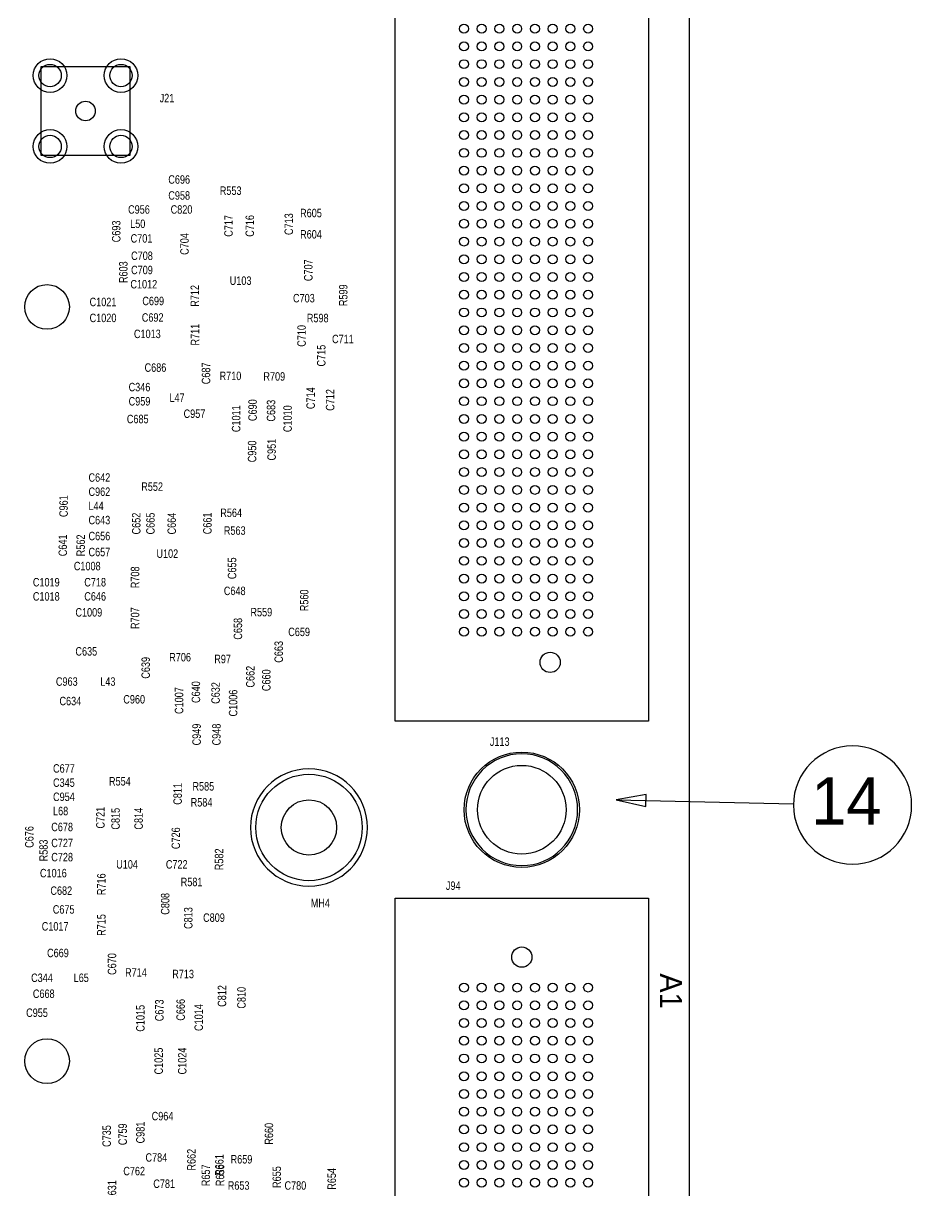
# Model space of a CAD drawing. Extents: x -13164 to 30582, y -10288 to 18382.
# Drawn here: x -1730 to 2026, y 4419 to 9355 of the extents above; entities that cross this region are included whole.
import ezdxf
from ezdxf.enums import TextEntityAlignment as Align

# ---------------------------------------------------------------- set-up
doc = ezdxf.new("R2010")
doc.units = 0
doc.layers.add('DF_ASSEMBLY_NOTES', color=2, linetype='CONTINUOUS')

# ---------------------------------------------------------------- blocks, each defined once
blk = doc.blocks.new('FIGURE_CIRCLE')
blk.add_circle((0, 0), 0.5)

msp = doc.modelspace()

# ---------------------------------------------------------------- linework, layer by layer
at = {"layer": 'DF_ASSEMBLY_NOTES'}
for points in [[(-10724.7765, 14363.0372), (-10724.7765, -3353.4988), (1086.2415, -3353.4988), (1086.2415, 14363.0372), (-10724.7765, 14363.0372)], [(913.215, 10085.3822), (913.215, 6403.8872), (-158.055, 6403.8872), (-158.055, 10085.3822), (913.215, 10085.3822)], [(-1279.92, 9171.5192), (-1279.92, 8796.5192), (-1654.92, 8796.5192), (-1654.92, 9171.5192), (-1279.92, 9171.5192)], [(902.9343, 6093.483), (777.2197, 6071.2092), (901.848, 6043.4948), (902.9343, 6093.483)], [(777.2197, 6071.2092), (1526.424, 6054.9222)], [(913.215, 5656.2362), (913.215, 1974.7412), (-158.055, 1974.7412), (-158.055, 5656.2362), (913.215, 5656.2362)]]:
    msp.add_lwpolyline(points, dxfattribs=at)
for points in [[(2026.3649, 6049.4887, 1), (1526.3649, 6049.4887, 1), (2026.3649, 6049.4887)], [(613.8, 6029.7692, 1), (141.36, 6029.7692, 1), (613.8, 6029.7692)], [(-274.86, 5954.7719, 1), (-769.9806, 5954.7719, 1), (-274.86, 5954.7719)]]:
    msp.add_lwpolyline(points, format="xyb", dxfattribs=at)

# ---------------------------------------------------------------- block references
for p, xscale, yscale in [((133.095, 9332.1422), 37.8, 37.8), ((208.095, 9332.1422), 37.8, 37.8), ((283.095, 9332.1422), 37.8, 37.8), ((358.095, 9332.1422), 37.8, 37.8), ((433.095, 9332.1422), 37.8, 37.8), ((508.095, 9332.1422), 37.8, 37.8), ((583.095, 9332.1422), 37.8, 37.8), ((658.095, 9332.1422), 37.8, 37.8), ((133.095, 9257.1422), 37.8, 37.8), ((208.095, 9257.1422), 37.8, 37.8), ((283.095, 9257.1422), 37.8, 37.8), ((358.095, 9257.1422), 37.8, 37.8), ((433.095, 9257.1422), 37.8, 37.8), ((508.095, 9257.1422), 37.8, 37.8), ((583.095, 9257.1422), 37.8, 37.8), ((658.095, 9257.1422), 37.8, 37.8), ((-1617.42, 9134.0192), 142.323, 142.323), ((-1617.42, 9134.0192), 94.482, 94.482), ((-1317.42, 9134.0192), 142.323, 142.323), ((-1317.42, 9134.0192), 94.482, 94.482), ((133.095, 9182.1422), 37.8, 37.8), ((208.095, 9182.1422), 37.8, 37.8), ((283.095, 9182.1422), 37.8, 37.8), ((358.095, 9182.1422), 37.8, 37.8), ((433.095, 9182.1422), 37.8, 37.8), ((508.095, 9182.1422), 37.8, 37.8), ((583.095, 9182.1422), 37.8, 37.8), ((658.095, 9182.1422), 37.8, 37.8), ((133.095, 9107.1422), 37.8, 37.8), ((208.095, 9107.1422), 37.8, 37.8), ((283.095, 9107.1422), 37.8, 37.8), ((358.095, 9107.1422), 37.8, 37.8), ((433.095, 9107.1422), 37.8, 37.8), ((508.095, 9107.1422), 37.8, 37.8), ((583.095, 9107.1422), 37.8, 37.8), ((658.095, 9107.1422), 37.8, 37.8), ((133.095, 9032.1422), 37.8, 37.8), ((208.095, 9032.1422), 37.8, 37.8), ((283.095, 9032.1422), 37.8, 37.8), ((358.095, 9032.1422), 37.8, 37.8), ((433.095, 9032.1422), 37.8, 37.8), ((508.095, 9032.1422), 37.8, 37.8), ((583.095, 9032.1422), 37.8, 37.8), ((658.095, 9032.1422), 37.8, 37.8), ((-1467.42, 8984.0192), 82.677, 82.677), ((133.095, 8957.1422), 37.8, 37.8), ((208.095, 8957.1422), 37.8, 37.8), ((283.095, 8957.1422), 37.8, 37.8), ((358.095, 8957.1422), 37.8, 37.8), ((433.095, 8957.1422), 37.8, 37.8), ((508.095, 8957.1422), 37.8, 37.8), ((583.095, 8957.1422), 37.8, 37.8), ((658.095, 8957.1422), 37.8, 37.8), ((-1617.42, 8834.0192), 142.323, 142.323), ((-1317.42, 8834.0192), 142.323, 142.323), ((133.095, 8882.1422), 37.8, 37.8), ((208.095, 8882.1422), 37.8, 37.8), ((283.095, 8882.1422), 37.8, 37.8), ((358.095, 8882.1422), 37.8, 37.8), ((433.095, 8882.1422), 37.8, 37.8), ((508.095, 8882.1422), 37.8, 37.8), ((583.095, 8882.1422), 37.8, 37.8), ((658.095, 8882.1422), 37.8, 37.8), ((-1617.42, 8834.0192), 94.482, 94.482), ((-1317.42, 8834.0192), 94.482, 94.482), ((133.095, 8807.1422), 37.8, 37.8), ((208.095, 8807.1422), 37.8, 37.8), ((283.095, 8807.1422), 37.8, 37.8), ((358.095, 8807.1422), 37.8, 37.8), ((433.095, 8807.1422), 37.8, 37.8), ((508.095, 8807.1422), 37.8, 37.8), ((583.095, 8807.1422), 37.8, 37.8), ((658.095, 8807.1422), 37.8, 37.8), ((133.095, 8732.1422), 37.8, 37.8), ((208.095, 8732.1422), 37.8, 37.8), ((283.095, 8732.1422), 37.8, 37.8), ((358.095, 8732.1422), 37.8, 37.8), ((433.095, 8732.1422), 37.8, 37.8), ((508.095, 8732.1422), 37.8, 37.8), ((583.095, 8732.1422), 37.8, 37.8), ((658.095, 8732.1422), 37.8, 37.8), ((133.095, 8657.1422), 37.8, 37.8), ((208.095, 8657.1422), 37.8, 37.8), ((283.095, 8657.1422), 37.8, 37.8), ((358.095, 8657.1422), 37.8, 37.8), ((433.095, 8657.1422), 37.8, 37.8), ((508.095, 8657.1422), 37.8, 37.8), ((583.095, 8657.1422), 37.8, 37.8), ((658.095, 8657.1422), 37.8, 37.8), ((133.095, 8582.1422), 37.8, 37.8), ((208.095, 8582.1422), 37.8, 37.8), ((283.095, 8582.1422), 37.8, 37.8), ((358.095, 8582.1422), 37.8, 37.8), ((433.095, 8582.1422), 37.8, 37.8), ((508.095, 8582.1422), 37.8, 37.8), ((583.095, 8582.1422), 37.8, 37.8), ((658.095, 8582.1422), 37.8, 37.8), ((133.095, 8507.1422), 37.8, 37.8), ((208.095, 8507.1422), 37.8, 37.8), ((283.095, 8507.1422), 37.8, 37.8), ((358.095, 8507.1422), 37.8, 37.8), ((433.095, 8507.1422), 37.8, 37.8), ((508.095, 8507.1422), 37.8, 37.8), ((583.095, 8507.1422), 37.8, 37.8), ((658.095, 8507.1422), 37.8, 37.8), ((133.095, 8432.1422), 37.8, 37.8), ((208.095, 8432.1422), 37.8, 37.8), ((283.095, 8432.1422), 37.8, 37.8), ((358.095, 8432.1422), 37.8, 37.8), ((433.095, 8432.1422), 37.8, 37.8), ((508.095, 8432.1422), 37.8, 37.8), ((583.095, 8432.1422), 37.8, 37.8), ((658.095, 8432.1422), 37.8, 37.8), ((133.095, 8357.1422), 37.8, 37.8), ((208.095, 8357.1422), 37.8, 37.8), ((283.095, 8357.1422), 37.8, 37.8), ((358.095, 8357.1422), 37.8, 37.8), ((433.095, 8357.1422), 37.8, 37.8), ((508.095, 8357.1422), 37.8, 37.8), ((583.095, 8357.1422), 37.8, 37.8), ((658.095, 8357.1422), 37.8, 37.8), ((133.095, 8282.1422), 37.8, 37.8), ((208.095, 8282.1422), 37.8, 37.8), ((283.095, 8282.1422), 37.8, 37.8), ((358.095, 8282.1422), 37.8, 37.8), ((433.095, 8282.1422), 37.8, 37.8), ((508.095, 8282.1422), 37.8, 37.8), ((583.095, 8282.1422), 37.8, 37.8), ((658.095, 8282.1422), 37.8, 37.8), ((-1630.2945, 8155.7477), 189, 189), ((-1630.2945, 8155.7477), 189, 189), ((133.095, 8207.1422), 37.8, 37.8), ((208.095, 8207.1422), 37.8, 37.8), ((283.095, 8207.1422), 37.8, 37.8), ((358.095, 8207.1422), 37.8, 37.8), ((433.095, 8207.1422), 37.8, 37.8), ((508.095, 8207.1422), 37.8, 37.8), ((583.095, 8207.1422), 37.8, 37.8), ((658.095, 8207.1422), 37.8, 37.8), ((133.095, 8132.1422), 37.8, 37.8), ((208.095, 8132.1422), 37.8, 37.8), ((283.095, 8132.1422), 37.8, 37.8), ((358.095, 8132.1422), 37.8, 37.8), ((433.095, 8132.1422), 37.8, 37.8), ((508.095, 8132.1422), 37.8, 37.8), ((583.095, 8132.1422), 37.8, 37.8), ((658.095, 8132.1422), 37.8, 37.8), ((133.095, 8057.1422), 37.8, 37.8), ((208.095, 8057.1422), 37.8, 37.8), ((283.095, 8057.1422), 37.8, 37.8), ((358.095, 8057.1422), 37.8, 37.8), ((433.095, 8057.1422), 37.8, 37.8), ((508.095, 8057.1422), 37.8, 37.8), ((583.095, 8057.1422), 37.8, 37.8), ((658.095, 8057.1422), 37.8, 37.8), ((133.095, 7982.1422), 37.8, 37.8), ((208.095, 7982.1422), 37.8, 37.8), ((283.095, 7982.1422), 37.8, 37.8), ((358.095, 7982.1422), 37.8, 37.8), ((433.095, 7982.1422), 37.8, 37.8), ((508.095, 7982.1422), 37.8, 37.8), ((583.095, 7982.1422), 37.8, 37.8), ((658.095, 7982.1422), 37.8, 37.8), ((133.095, 7907.1422), 37.8, 37.8), ((208.095, 7907.1422), 37.8, 37.8), ((283.095, 7907.1422), 37.8, 37.8), ((358.095, 7907.1422), 37.8, 37.8), ((433.095, 7907.1422), 37.8, 37.8), ((508.095, 7907.1422), 37.8, 37.8), ((583.095, 7907.1422), 37.8, 37.8), ((658.095, 7907.1422), 37.8, 37.8), ((133.095, 7832.1422), 37.8, 37.8), ((208.095, 7832.1422), 37.8, 37.8), ((283.095, 7832.1422), 37.8, 37.8), ((358.095, 7832.1422), 37.8, 37.8), ((433.095, 7832.1422), 37.8, 37.8), ((508.095, 7832.1422), 37.8, 37.8), ((583.095, 7832.1422), 37.8, 37.8), ((658.095, 7832.1422), 37.8, 37.8), ((133.095, 7757.1422), 37.8, 37.8), ((208.095, 7757.1422), 37.8, 37.8), ((283.095, 7757.1422), 37.8, 37.8), ((358.095, 7757.1422), 37.8, 37.8), ((433.095, 7757.1422), 37.8, 37.8), ((508.095, 7757.1422), 37.8, 37.8), ((583.095, 7757.1422), 37.8, 37.8), ((658.095, 7757.1422), 37.8, 37.8), ((133.095, 7682.1422), 37.8, 37.8), ((208.095, 7682.1422), 37.8, 37.8), ((283.095, 7682.1422), 37.8, 37.8), ((358.095, 7682.1422), 37.8, 37.8), ((433.095, 7682.1422), 37.8, 37.8), ((508.095, 7682.1422), 37.8, 37.8), ((583.095, 7682.1422), 37.8, 37.8), ((658.095, 7682.1422), 37.8, 37.8), ((133.095, 7607.1422), 37.8, 37.8), ((208.095, 7607.1422), 37.8, 37.8), ((283.095, 7607.1422), 37.8, 37.8), ((358.095, 7607.1422), 37.8, 37.8), ((433.095, 7607.1422), 37.8, 37.8), ((508.095, 7607.1422), 37.8, 37.8), ((583.095, 7607.1422), 37.8, 37.8), ((658.095, 7607.1422), 37.8, 37.8), ((133.095, 7532.1422), 37.8, 37.8), ((208.095, 7532.1422), 37.8, 37.8), ((283.095, 7532.1422), 37.8, 37.8), ((358.095, 7532.1422), 37.8, 37.8), ((433.095, 7532.1422), 37.8, 37.8), ((508.095, 7532.1422), 37.8, 37.8), ((583.095, 7532.1422), 37.8, 37.8), ((658.095, 7532.1422), 37.8, 37.8), ((133.095, 7457.1422), 37.8, 37.8), ((208.095, 7457.1422), 37.8, 37.8), ((283.095, 7457.1422), 37.8, 37.8), ((358.095, 7457.1422), 37.8, 37.8), ((433.095, 7457.1422), 37.8, 37.8), ((508.095, 7457.1422), 37.8, 37.8), ((583.095, 7457.1422), 37.8, 37.8), ((658.095, 7457.1422), 37.8, 37.8), ((133.095, 7382.1422), 37.8, 37.8), ((208.095, 7382.1422), 37.8, 37.8), ((283.095, 7382.1422), 37.8, 37.8), ((358.095, 7382.1422), 37.8, 37.8), ((433.095, 7382.1422), 37.8, 37.8), ((508.095, 7382.1422), 37.8, 37.8), ((583.095, 7382.1422), 37.8, 37.8), ((658.095, 7382.1422), 37.8, 37.8), ((133.095, 7307.1422), 37.8, 37.8), ((208.095, 7307.1422), 37.8, 37.8), ((283.095, 7307.1422), 37.8, 37.8), ((358.095, 7307.1422), 37.8, 37.8), ((433.095, 7307.1422), 37.8, 37.8), ((508.095, 7307.1422), 37.8, 37.8), ((583.095, 7307.1422), 37.8, 37.8), ((658.095, 7307.1422), 37.8, 37.8), ((133.095, 7232.1422), 37.8, 37.8), ((208.095, 7232.1422), 37.8, 37.8), ((283.095, 7232.1422), 37.8, 37.8), ((358.095, 7232.1422), 37.8, 37.8), ((433.095, 7232.1422), 37.8, 37.8), ((508.095, 7232.1422), 37.8, 37.8), ((583.095, 7232.1422), 37.8, 37.8), ((658.095, 7232.1422), 37.8, 37.8), ((133.095, 7157.1422), 37.8, 37.8), ((208.095, 7157.1422), 37.8, 37.8), ((283.095, 7157.1422), 37.8, 37.8), ((358.095, 7157.1422), 37.8, 37.8), ((433.095, 7157.1422), 37.8, 37.8), ((508.095, 7157.1422), 37.8, 37.8), ((583.095, 7157.1422), 37.8, 37.8), ((658.095, 7157.1422), 37.8, 37.8), ((133.095, 7082.1422), 37.8, 37.8), ((208.095, 7082.1422), 37.8, 37.8), ((283.095, 7082.1422), 37.8, 37.8), ((358.095, 7082.1422), 37.8, 37.8), ((433.095, 7082.1422), 37.8, 37.8), ((508.095, 7082.1422), 37.8, 37.8), ((583.095, 7082.1422), 37.8, 37.8), ((658.095, 7082.1422), 37.8, 37.8), ((133.095, 7007.1422), 37.8, 37.8), ((208.095, 7007.1422), 37.8, 37.8), ((283.095, 7007.1422), 37.8, 37.8), ((358.095, 7007.1422), 37.8, 37.8), ((433.095, 7007.1422), 37.8, 37.8), ((508.095, 7007.1422), 37.8, 37.8), ((583.095, 7007.1422), 37.8, 37.8), ((658.095, 7007.1422), 37.8, 37.8), ((133.095, 6932.1422), 37.8, 37.8), ((208.095, 6932.1422), 37.8, 37.8), ((283.095, 6932.1422), 37.8, 37.8), ((358.095, 6932.1422), 37.8, 37.8), ((433.095, 6932.1422), 37.8, 37.8), ((508.095, 6932.1422), 37.8, 37.8), ((583.095, 6932.1422), 37.8, 37.8), ((658.095, 6932.1422), 37.8, 37.8), ((133.095, 6857.1422), 37.8, 37.8), ((208.095, 6857.1422), 37.8, 37.8), ((283.095, 6857.1422), 37.8, 37.8), ((358.095, 6857.1422), 37.8, 37.8), ((433.095, 6857.1422), 37.8, 37.8), ((508.095, 6857.1422), 37.8, 37.8), ((583.095, 6857.1422), 37.8, 37.8), ((658.095, 6857.1422), 37.8, 37.8), ((133.095, 6782.1422), 37.8, 37.8), ((208.095, 6782.1422), 37.8, 37.8), ((283.095, 6782.1422), 37.8, 37.8), ((358.095, 6782.1422), 37.8, 37.8), ((433.095, 6782.1422), 37.8, 37.8), ((508.095, 6782.1422), 37.8, 37.8), ((583.095, 6782.1422), 37.8, 37.8), ((658.095, 6782.1422), 37.8, 37.8), ((497.46, 6652.8122), 85.635, 85.635), ((497.46, 6652.8122), 85.635, 85.635), ((377.58, 6029.7692), 487.5, 487.5), ((-522.42, 5954.7692), 450, 450), ((377.58, 6029.7692), 375, 375), ((-522.42, 5954.7692), 233.8635, 233.8635), ((377.58, 5406.7262), 85.635, 85.635), ((377.58, 5406.7262), 85.635, 85.635), ((133.095, 5277.9962), 37.8, 37.8), ((208.095, 5277.9962), 37.8, 37.8), ((283.095, 5277.9962), 37.8, 37.8), ((358.095, 5277.9962), 37.8, 37.8), ((433.095, 5277.9962), 37.8, 37.8), ((508.095, 5277.9962), 37.8, 37.8), ((583.095, 5277.9962), 37.8, 37.8), ((658.095, 5277.9962), 37.8, 37.8), ((133.095, 5202.9962), 37.8, 37.8), ((208.095, 5202.9962), 37.8, 37.8), ((283.095, 5202.9962), 37.8, 37.8), ((358.095, 5202.9962), 37.8, 37.8), ((433.095, 5202.9962), 37.8, 37.8), ((508.095, 5202.9962), 37.8, 37.8), ((583.095, 5202.9962), 37.8, 37.8), ((658.095, 5202.9962), 37.8, 37.8), ((133.095, 5127.9962), 37.8, 37.8), ((208.095, 5127.9962), 37.8, 37.8), ((283.095, 5127.9962), 37.8, 37.8), ((358.095, 5127.9962), 37.8, 37.8), ((433.095, 5127.9962), 37.8, 37.8), ((508.095, 5127.9962), 37.8, 37.8), ((583.095, 5127.9962), 37.8, 37.8), ((658.095, 5127.9962), 37.8, 37.8), ((-1630.2945, 4966.7837), 189, 189), ((-1630.2945, 4966.7837), 189, 189), ((133.095, 5052.9962), 37.8, 37.8), ((208.095, 5052.9962), 37.8, 37.8), ((283.095, 5052.9962), 37.8, 37.8), ((358.095, 5052.9962), 37.8, 37.8), ((433.095, 5052.9962), 37.8, 37.8), ((508.095, 5052.9962), 37.8, 37.8), ((583.095, 5052.9962), 37.8, 37.8), ((658.095, 5052.9962), 37.8, 37.8), ((133.095, 4977.9962), 37.8, 37.8), ((208.095, 4977.9962), 37.8, 37.8), ((283.095, 4977.9962), 37.8, 37.8), ((358.095, 4977.9962), 37.8, 37.8), ((433.095, 4977.9962), 37.8, 37.8), ((508.095, 4977.9962), 37.8, 37.8), ((583.095, 4977.9962), 37.8, 37.8), ((658.095, 4977.9962), 37.8, 37.8), ((133.095, 4902.9962), 37.8, 37.8), ((208.095, 4902.9962), 37.8, 37.8), ((283.095, 4902.9962), 37.8, 37.8), ((358.095, 4902.9962), 37.8, 37.8), ((433.095, 4902.9962), 37.8, 37.8), ((508.095, 4902.9962), 37.8, 37.8), ((583.095, 4902.9962), 37.8, 37.8), ((658.095, 4902.9962), 37.8, 37.8), ((133.095, 4827.9962), 37.8, 37.8), ((208.095, 4827.9962), 37.8, 37.8), ((283.095, 4827.9962), 37.8, 37.8), ((358.095, 4827.9962), 37.8, 37.8), ((433.095, 4827.9962), 37.8, 37.8), ((508.095, 4827.9962), 37.8, 37.8), ((583.095, 4827.9962), 37.8, 37.8), ((658.095, 4827.9962), 37.8, 37.8), ((133.095, 4752.9962), 37.8, 37.8), ((208.095, 4752.9962), 37.8, 37.8), ((283.095, 4752.9962), 37.8, 37.8), ((358.095, 4752.9962), 37.8, 37.8), ((433.095, 4752.9962), 37.8, 37.8), ((508.095, 4752.9962), 37.8, 37.8), ((583.095, 4752.9962), 37.8, 37.8), ((658.095, 4752.9962), 37.8, 37.8), ((133.095, 4677.9962), 37.8, 37.8), ((208.095, 4677.9962), 37.8, 37.8), ((283.095, 4677.9962), 37.8, 37.8), ((358.095, 4677.9962), 37.8, 37.8), ((433.095, 4677.9962), 37.8, 37.8), ((508.095, 4677.9962), 37.8, 37.8), ((583.095, 4677.9962), 37.8, 37.8), ((658.095, 4677.9962), 37.8, 37.8), ((133.095, 4602.9962), 37.8, 37.8), ((208.095, 4602.9962), 37.8, 37.8), ((283.095, 4602.9962), 37.8, 37.8), ((358.095, 4602.9962), 37.8, 37.8), ((433.095, 4602.9962), 37.8, 37.8), ((508.095, 4602.9962), 37.8, 37.8), ((583.095, 4602.9962), 37.8, 37.8), ((658.095, 4602.9962), 37.8, 37.8), ((133.095, 4527.9962), 37.8, 37.8), ((208.095, 4527.9962), 37.8, 37.8), ((283.095, 4527.9962), 37.8, 37.8), ((358.095, 4527.9962), 37.8, 37.8), ((433.095, 4527.9962), 37.8, 37.8), ((508.095, 4527.9962), 37.8, 37.8), ((583.095, 4527.9962), 37.8, 37.8), ((658.095, 4527.9962), 37.8, 37.8), ((133.095, 4452.9962), 37.8, 37.8), ((208.095, 4452.9962), 37.8, 37.8), ((283.095, 4452.9962), 37.8, 37.8), ((358.095, 4452.9962), 37.8, 37.8), ((433.095, 4452.9962), 37.8, 37.8), ((508.095, 4452.9962), 37.8, 37.8), ((583.095, 4452.9962), 37.8, 37.8), ((658.095, 4452.9962), 37.8, 37.8)]:
    msp.add_blockref('FIGURE_CIRCLE', p, dxfattribs=dict(at, xscale=xscale, yscale=yscale))

# ---------------------------------------------------------------- texts
at = {"layer": 'DF_ASSEMBLY_NOTES', "width": 0.802099}
for s, p in [('J21', (-1154.0265, 9020.7512)), ('C696', (-1117.2765, 8676.5012)), ('C958', (-1117.2765, 8609.0012)), ('R553', (-899.5353, 8629.4207)), ('C956', (-1287.42, 8549.7692)), ('C820', (-1107.42, 8549.7692)), ('R605', (-559.92, 8534.7692)), ('L50', (-1278.6444, 8489.2928)), ('C701', (-1276.6389, 8427.4487)), ('R604', (-559.92, 8444.7692)), ('C708', (-1274.7765, 8354.0012)), ('C709', (-1274.7765, 8294.0012)), ('C1012', (-1277.6115, 8233.8287)), ('U103', (-857.6115, 8248.8287)), ('C1021', (-1450.1115, 8158.8287)), ('C699', (-1227.1806, 8162.948)), ('C703', (-589.92, 8174.7692)), ('C1020', (-1450.1115, 8091.3287)), ('C692', (-1229.4255, 8093.0841)), ('R598', (-531.42, 8090.7692)), ('C1013', (-1262.6115, 8023.8287)), ('C711', (-424.92, 8002.2692)), ('C686', (-1217.6115, 7881.3287)), ('R710', (-900.42, 7846.2692)), ('R709', (-715.1115, 7843.8287)), ('C346', (-1285.1115, 7798.8287)), ('C959', (-1285.1115, 7738.8287)), ('L47', (-1112.6115, 7753.8287)), ('C685', (-1292.6115, 7663.8287)), ('C957', (-1052.6115, 7686.3287)), ('C642', (-1454.7765, 7416.5012)), ('R552', (-1231.7408, 7378.109)), ('C962', (-1454.7765, 7356.5012)), ('L44', (-1454.7765, 7296.5012)), ('C643', (-1454.7765, 7236.5012)), ('R564', (-897.42, 7267.2692)), ('R563', (-882.42, 7192.2692)), ('C656', (-1454.7765, 7169.0012)), ('C657', (-1454.7765, 7101.5012)), ('U102', (-1167.42, 7094.7692)), ('C1008', (-1516.8615, 7042.0787)), ('C1019', (-1690.1115, 6973.8287)), ('C718', (-1472.6115, 6973.8287)), ('C648', (-882.42, 6937.2692)), ('C1018', (-1690.1115, 6913.8287)), ('C646', (-1472.6115, 6913.8287)), ('C1009', (-1510.1115, 6846.3287)), ('R559', (-769.92, 6847.2692)), ('C659', (-610.1115, 6763.8287)), ('C635', (-1510.1115, 6681.3287)), ('R706', (-1113.42, 6656.7692)), ('R97', (-922.92, 6649.2692)), ('C963', (-1592.6115, 6553.8287)), ('L43', (-1405.1115, 6553.8287)), ('C960', (-1307.6115, 6478.8287)), ('C634', (-1577.6115, 6471.3287)), ('J113', (242.58, 6299.7692)), ('C677', (-1604.7765, 6186.5012)), ('C345', (-1604.7765, 6126.5012)), ('R554', (-1368.1325, 6132.0204)), ('R585', (-1015.17, 6110.7692)), ('C954', (-1604.7765, 6066.5012)), ('R584', (-1022.67, 6043.2692)), ('L68', (-1604.7765, 6006.5012)), ('C678', (-1612.2765, 5939.0012)), ('C727', (-1612.2765, 5871.5012)), ('C728', (-1612.2765, 5811.5012)), ('C1016', (-1660.1115, 5743.8287)), ('U104', (-1337.67, 5780.7692)), ('C722', (-1127.67, 5780.7692)), ('R581', (-1064.7765, 5706.5012)), ('J94', (56.58, 5690.7692)), ('C682', (-1615.9406, 5669.8199)), ('C675', (-1605.8742, 5590.3688)), ('MH4', (-514.92, 5617.2692)), ('C809', (-970.17, 5555.7692)), ('C1017', (-1652.6115, 5518.8287)), ('C669', (-1630.1115, 5406.3287)), ('C344', (-1697.6115, 5301.3287)), ('L65', (-1517.6115, 5301.3287)), ('R714', (-1300.1115, 5323.8287)), ('R713', (-1100.67, 5317.2692)), ('C668', (-1690.1115, 5233.8287)), ('C955', (-1718.6115, 5153.5787)), ('C964', (-1187.67, 4716.5192)), ('C784', (-1213.863, 4541.5772)), ('R659', (-853.863, 4534.0772)), ('C762', (-1307.67, 4484.0192)), ('C781', (-1180.863, 4430.5787)), ('R653', (-865.863, 4423.0787)), ('C780', (-625.863, 4423.0787))]:
    msp.add_text(s, height=35.831, dxfattribs=at).set_placement(p)
for s, p in [('C717', (-844.92, 8452.2692)), ('C716', (-754.92, 8452.2692)), ('C713', (-589.92, 8459.7692)), ('C693', (-1319.7765, 8429.0012)), ('C704', (-1031.0265, 8375.7512)), ('R603', (-1289.7765, 8256.5012)), ('C707', (-507.42, 8264.7692)), ('R712', (-987.3911, 8156.3999)), ('R599', (-359.7765, 8159.0012)), ('R711', (-986.4255, 7992.5841)), ('C710', (-535.92, 7987.2692)), ('C715', (-452.6115, 7903.8287)), ('C687', (-940.1115, 7828.8287)), ('C714', (-497.6115, 7723.8287)), ('C712', (-415.1115, 7716.3287)), ('C690', (-743.1033, 7673.1483)), ('C683', (-664.9701, 7671.0275)), ('C1011', (-812.6115, 7626.3287)), ('C1010', (-595.1115, 7626.3287)), ('C950', (-745.1115, 7498.8287)), ('C951', (-662.6115, 7506.3287)), ('C961', (-1542.42, 7267.2692)), ('C652', (-1235.0265, 7193.7512)), ('C665', (-1174.92, 7193.7692)), ('C664', (-1084.92, 7193.7692)), ('C661', (-934.17, 7194.5192)), ('C641', (-1545.6423, 7101.6093)), ('R562', (-1469.7765, 7101.5012)), ('C655', (-829.92, 7004.7692)), ('R708', (-1240.1115, 6966.3287)), ('R560', (-524.7765, 6869.0012)), ('R707', (-1240.1115, 6793.8287)), ('C658', (-805.1115, 6748.8287)), ('C663', (-632.6115, 6651.3287)), ('C639', (-1195.1115, 6583.8287)), ('C662', (-752.6115, 6546.3287)), ('C660', (-685.1115, 6531.3287)), ('C640', (-982.8615, 6481.0787)), ('C632', (-899.6115, 6477.3287)), ('C1007', (-1054.1115, 6434.5787)), ('C1006', (-825.3615, 6424.0787)), ('C949', (-979.8615, 6301.8287)), ('C948', (-895.8615, 6301.8287)), ('C811', (-1060.17, 6050.7692)), ('C721', (-1386.5265, 5950.2512)), ('C815', (-1322.67, 5945.7692)), ('C814', (-1225.17, 5945.7692)), ('C676', (-1687.1952, 5868.6428)), ('C726', (-1067.67, 5863.2692)), ('R583', (-1627.2765, 5811.5012)), ('R582', (-884.7765, 5774.0012)), ('R716', (-1382.6115, 5668.8287)), ('C808', (-1112.67, 5585.7692)), ('R715', (-1382.6115, 5496.3287)), ('C813', (-1015.17, 5525.7692)), ('C670', (-1337.6115, 5331.3287)), ('C812', (-872.6115, 5196.3287)), ('C810', (-790.1115, 5188.8287)), ('C1015', (-1217.6115, 5091.3287)), ('C673', (-1137.3615, 5135.5787)), ('C666', (-1047.3615, 5137.8287)), ('C1014', (-970.8615, 5094.3287)), ('C1025', (-1140.3615, 4910.5787)), ('C1024', (-1040.6115, 4910.5787)), ('C735', (-1360.17, 4604.0192)), ('C759', (-1292.67, 4611.5192)), ('C981', (-1217.67, 4619.0192)), ('R660', (-673.92, 4613.7692)), ('R662', (-1001.7908, 4504.1222)), ('R661', (-883.863, 4481.5772)), ('R657', (-940.863, 4438.0787)), ('R656', (-880.863, 4438.0787)), ('R655', (-640.863, 4430.5787)), ('R654', (-408.363, 4423.0787)), ('R631', (-1337.67, 4371.5192))]:
    msp.add_text(s, height=35.831, rotation=90, dxfattribs=at).set_placement(p)
at = {"layer": 'DF_ASSEMBLY_NOTES'}
msp.add_text('14', height=200, dxfattribs=at).set_placement((1601.3649, 5967.1402))
at = {"layer": 'DF_ASSEMBLY_NOTES', "width": 0.974939}
msp.add_text('A1', height=94.091, rotation=270, dxfattribs=at).set_placement((961.635, 5263.2392), align=Align.CENTER)

doc.saveas('drawing.dxf')
